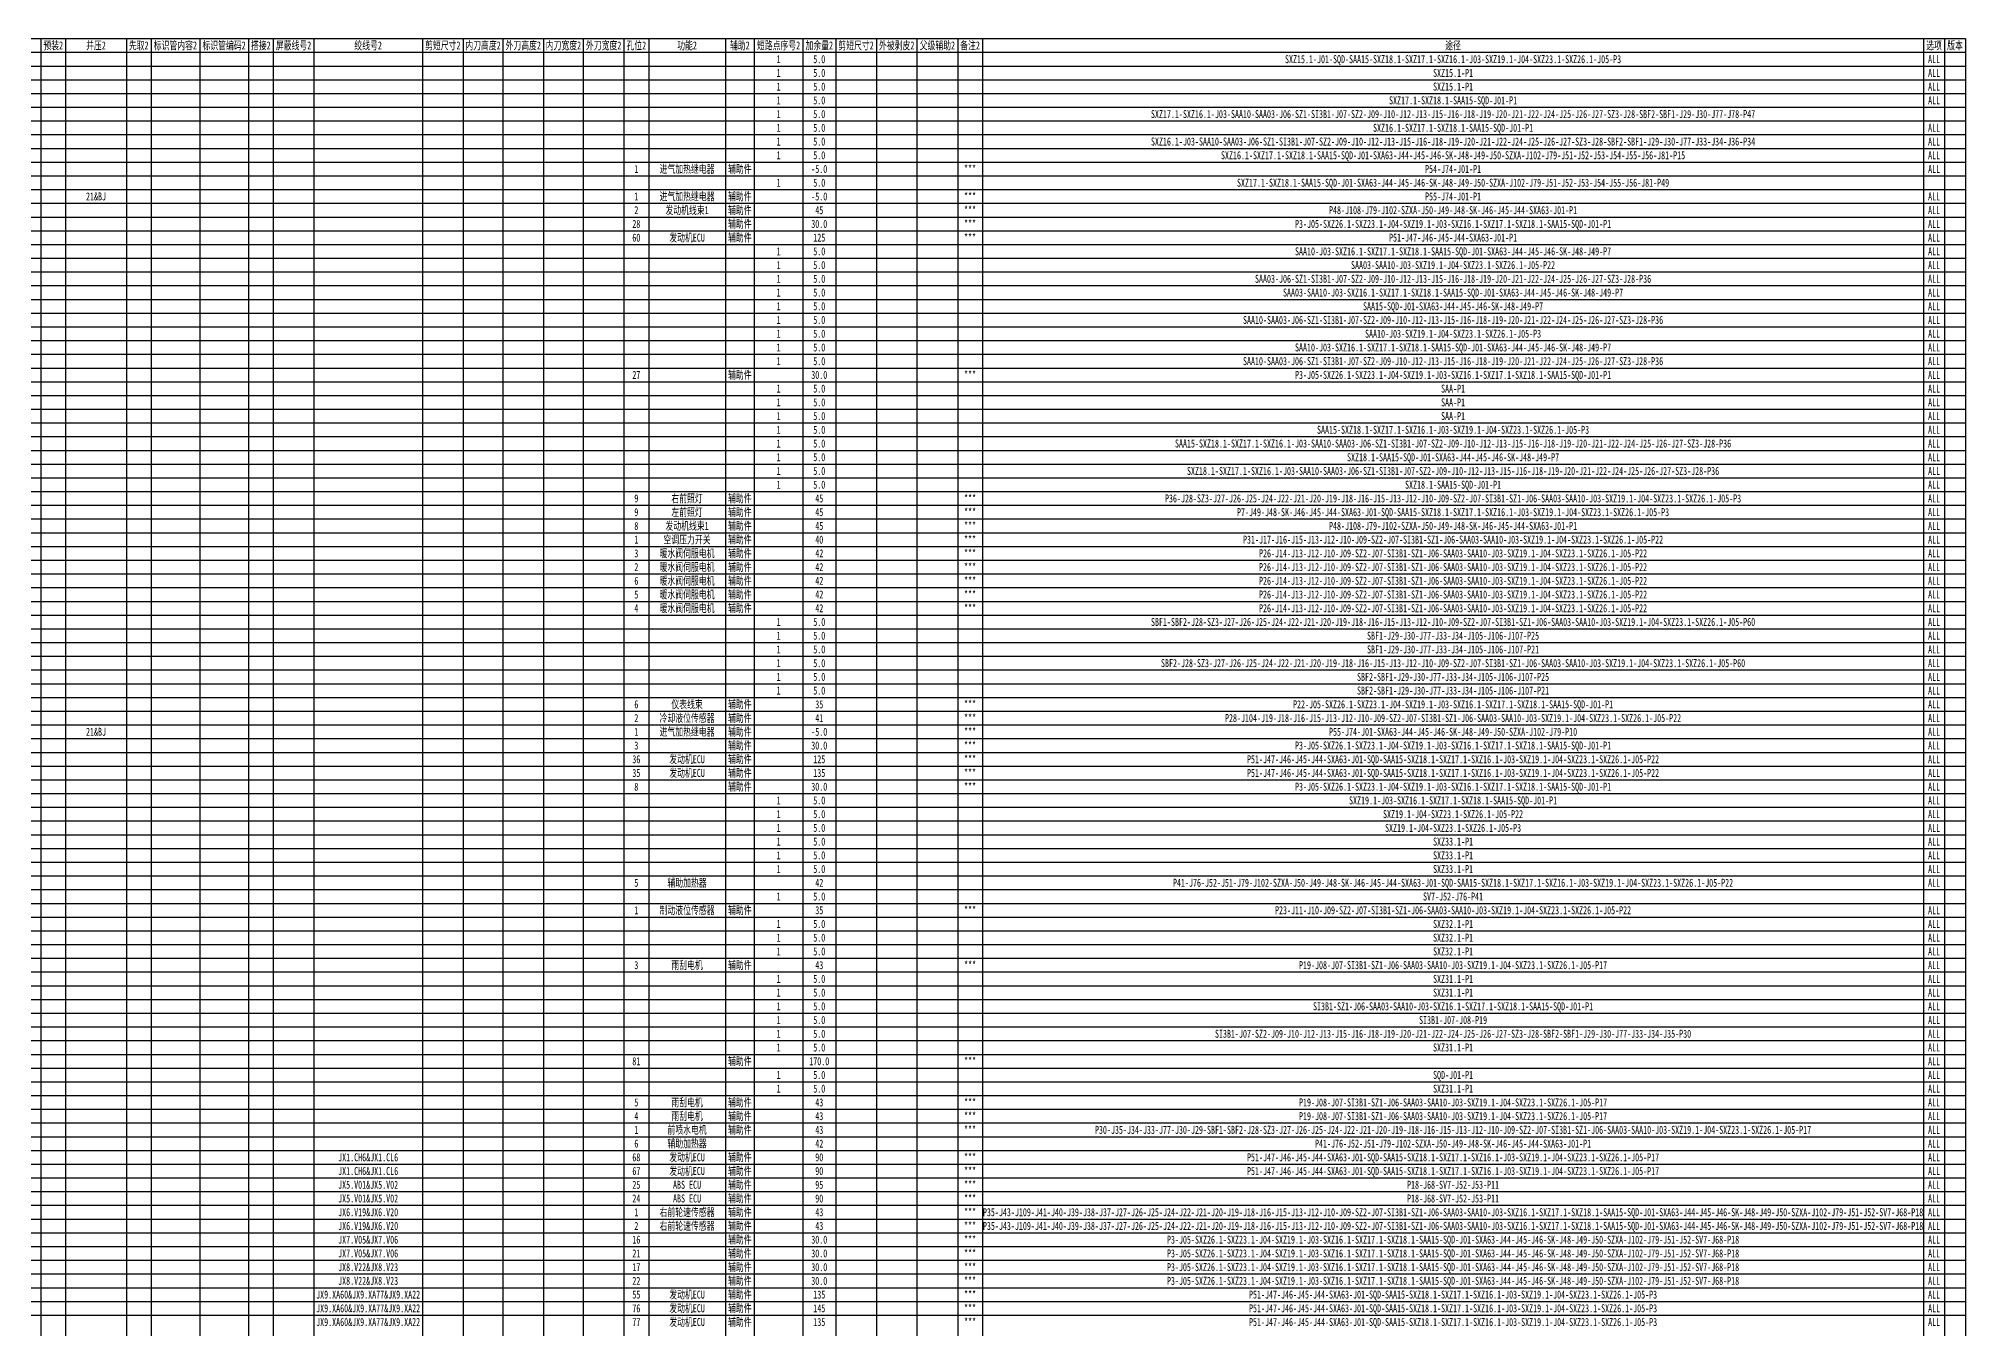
# Model space of a CAD drawing. Header units: millimetres. Extents: x -2653 to 6698, y -4403 to -42.
# Drawn here: x 5855 to 6698, y -1090 to -526 of the extents above; entities that cross this region are included whole.
import ezdxf
from ezdxf.enums import TextEntityAlignment as Align

# ---------------------------------------------------------------- set-up
doc = ezdxf.new("R2010")
doc.units = ezdxf.units.MM
doc.header["$MEASUREMENT"] = 0
doc.layers.add('文字', color=3, linetype='Continuous')
doc.layers.add('轮廓线', color=7, linetype='Continuous')
doc.styles.add('辽宁天海', font='', dxfattribs={"width": 0.7})
doc.styles.get('辽宁天海').set_extended_font_data('NSimSun')

msp = doc.modelspace()

# ---------------------------------------------------------------- linework, layer by layer
at = {"layer": '轮廓线', "color": 7, "lineweight": 25}
for p, q in [((4984.89, -526.47), (6697.73, -526.47)), ((5856.02, -526.47), (5856.02, -1654.47)), ((5866.85, -526.47), (5866.85, -1654.47)), ((5893.4, -526.47), (5893.4, -1654.47)), ((5904.19, -526.47), (5904.19, -1654.47)), ((5925.49, -526.47), (5925.49, -1654.47)), ((5946.78, -526.47), (5946.78, -1654.47)), ((5957.63, -526.47), (5957.63, -1654.47)), ((5975.43, -526.47), (5975.43, -1654.47)), ((6022.88, -526.47), (6022.88, -1654.47)), ((6040.7, -526.47), (6040.7, -1654.47)), ((6058.1, -526.47), (6058.1, -1654.47)), ((6075.86, -526.47), (6075.86, -1654.47)), ((6093.26, -526.47), (6093.26, -1654.47)), ((6111.02, -526.47), (6111.02, -1654.47)), ((6121.86, -526.47), (6121.86, -1654.47)), ((6155.37, -526.47), (6155.37, -1654.47)), ((6168.01, -526.47), (6168.01, -1654.47)), ((6189.28, -526.47), (6189.28, -1654.47)), ((6203.62, -526.47), (6203.62, -1654.47)), ((6221.43, -526.47), (6221.43, -1654.47)), ((6239.19, -526.47), (6239.19, -1654.47)), ((6256.99, -526.47), (6256.99, -1654.47)), ((6267.81, -526.47), (6267.81, -1654.47)), ((6679.44, -526.47), (6679.44, -1654.47)), ((6688.57, -526.47), (6688.57, -1654.47)), ((6697.73, -526.47), (6697.73, -1654.47)), ((4984.89, -532.47), (6697.73, -532.47)), ((4984.89, -538.47), (6697.73, -538.47)), ((4984.89, -544.47), (6697.73, -544.47)), ((4984.89, -550.47), (6697.73, -550.47)), ((4984.89, -556.47), (6697.73, -556.47)), ((4984.89, -562.47), (6697.73, -562.47)), ((4984.89, -568.47), (6697.73, -568.47)), ((4984.89, -574.47), (6697.73, -574.47)), ((4984.89, -580.47), (6697.73, -580.47)), ((4984.89, -586.47), (6697.73, -586.47)), ((4984.89, -592.47), (6697.73, -592.47)), ((4984.89, -598.47), (6697.73, -598.47)), ((4984.89, -604.47), (6697.73, -604.47)), ((4984.89, -610.47), (6697.73, -610.47)), ((4984.89, -616.47), (6697.73, -616.47)), ((4984.89, -622.47), (6697.73, -622.47)), ((4984.89, -628.47), (6697.73, -628.47)), ((4984.89, -634.47), (6697.73, -634.47)), ((4984.89, -640.47), (6697.73, -640.47)), ((4984.89, -646.47), (6697.73, -646.47)), ((4984.89, -652.47), (6697.73, -652.47)), ((4984.89, -658.47), (6697.73, -658.47)), ((4984.89, -664.47), (6697.73, -664.47)), ((4984.89, -670.47), (6697.73, -670.47)), ((4984.89, -676.47), (6697.73, -676.47)), ((4984.89, -682.47), (6697.73, -682.47)), ((4984.89, -688.47), (6697.73, -688.47)), ((4984.89, -694.47), (6697.73, -694.47)), ((4984.89, -700.47), (6697.73, -700.47)), ((4984.89, -706.47), (6697.73, -706.47)), ((4984.89, -712.47), (6697.73, -712.47)), ((4984.89, -718.47), (6697.73, -718.47)), ((4984.89, -724.47), (6697.73, -724.47)), ((4984.89, -730.47), (6697.73, -730.47)), ((4984.89, -736.47), (6697.73, -736.47)), ((4984.89, -742.47), (6697.73, -742.47)), ((4984.89, -748.47), (6697.73, -748.47)), ((4984.89, -754.47), (6697.73, -754.47)), ((4984.89, -760.47), (6697.73, -760.47)), ((4984.89, -766.47), (6697.73, -766.47)), ((4984.89, -772.47), (6697.73, -772.47)), ((4984.89, -778.47), (6697.73, -778.47)), ((4984.89, -784.47), (6697.73, -784.47)), ((4984.89, -790.47), (6697.73, -790.47)), ((4984.89, -796.47), (6697.73, -796.47)), ((4984.89, -802.47), (6697.73, -802.47)), ((4984.89, -808.47), (6697.73, -808.47)), ((4984.89, -814.47), (6697.73, -814.47)), ((4984.89, -820.47), (6697.73, -820.47)), ((4984.89, -826.47), (6697.73, -826.47)), ((4984.89, -832.47), (6697.73, -832.47)), ((4984.89, -838.47), (6697.73, -838.47)), ((4984.89, -844.47), (6697.73, -844.47)), ((4984.89, -850.47), (6697.73, -850.47)), ((4984.89, -856.47), (6697.73, -856.47)), ((4984.89, -862.47), (6697.73, -862.47)), ((4984.89, -868.47), (6697.73, -868.47)), ((4984.89, -874.47), (6697.73, -874.47)), ((4984.89, -880.47), (6697.73, -880.47)), ((4984.89, -886.47), (6697.73, -886.47)), ((4984.89, -892.47), (6697.73, -892.47)), ((4984.89, -898.47), (6697.73, -898.47)), ((4984.89, -904.47), (6697.73, -904.47)), ((4984.89, -910.47), (6697.73, -910.47)), ((4984.89, -916.47), (6697.73, -916.47)), ((4984.89, -922.47), (6697.73, -922.47)), ((4984.89, -928.47), (6697.73, -928.47)), ((4984.89, -934.47), (6697.73, -934.47)), ((4984.89, -940.47), (6697.73, -940.47)), ((4984.89, -946.47), (6697.73, -946.47)), ((4984.89, -952.47), (6697.73, -952.47)), ((4984.89, -958.47), (6697.73, -958.47)), ((4984.89, -964.47), (6697.73, -964.47)), ((4984.89, -970.47), (6697.73, -970.47)), ((4984.89, -976.47), (6697.73, -976.47)), ((4984.89, -982.47), (6697.73, -982.47)), ((4984.89, -988.47), (6697.73, -988.47)), ((4984.89, -994.47), (6697.73, -994.47)), ((4984.89, -1000.47), (6697.73, -1000.47)), ((4984.89, -1006.47), (6697.73, -1006.47)), ((4984.89, -1012.47), (6697.73, -1012.47)), ((4984.89, -1018.47), (6697.73, -1018.47)), ((4984.89, -1024.47), (6697.73, -1024.47)), ((4984.89, -1030.47), (6697.73, -1030.47)), ((4984.89, -1036.47), (6697.73, -1036.47)), ((4984.89, -1042.47), (6697.73, -1042.47)), ((4984.89, -1048.47), (6697.73, -1048.47)), ((4984.89, -1054.47), (6697.73, -1054.47)), ((4984.89, -1060.47), (6697.73, -1060.47)), ((4984.89, -1066.47), (6697.73, -1066.47)), ((4984.89, -1072.47), (6697.73, -1072.47)), ((4984.89, -1078.47), (6697.73, -1078.47)), ((4984.89, -1084.47), (6697.73, -1084.47))]:
    msp.add_line(p, q, dxfattribs=at)

# ---------------------------------------------------------------- texts
at = {"layer": '文字', "color": 7, "lineweight": 25, "style": '辽宁天海', "width": 0.7}
for s, p in [('预装2', (5861.43, -529.47)), ('并压2', (5880.13, -529.47)), ('先取2', (5898.8, -529.47)), ('标识管内容2', (5914.84, -529.47)), ('标识管编码2', (5936.14, -529.47)), ('搭接2', (5952.21, -529.47)), ('屏蔽线号2', (5966.53, -529.47)), ('绞线号2', (5999.15, -529.47)), ('剪短尺寸2', (6031.79, -529.47)), ('内刀高度2', (6049.4, -529.47)), ('外刀高度2', (6066.98, -529.47)), ('内刀宽度2', (6084.56, -529.47)), ('外刀宽度2', (6102.14, -529.47)), ('孔位2', (6116.44, -529.47)), ('功能2', (6138.62, -529.47)), ('辅助2', (6161.69, -529.47)), ('短路点序号2', (6178.65, -529.47)), ('加余量2', (6196.45, -529.47)), ('剪短尺寸2', (6212.53, -529.47)), ('外被剥皮2', (6230.31, -529.47)), ('父级辅助2', (6248.09, -529.47)), ('备注2', (6262.4, -529.47)), ('途径', (6473.63, -529.47)), ('选项', (6684.01, -529.47)), ('版本', (6693.15, -529.47))]:
    msp.add_text(s, height=3.5, dxfattribs=at).set_placement(p, align=Align.MIDDLE_CENTER)
at = {"layer": '文字', "lineweight": 25, "style": '辽宁天海', "width": 0.7}
for s, p in [('1', (6178.65, -535.47)), ('5.0', (6196.45, -535.47)), ('SXZ15.1-J01-SQD-SAA15-SXZ18.1-SXZ17.1-SXZ16.1-J03-SXZ19.1-J04-SXZ23.1-SXZ26.1-J05-P3', (6473.63, -535.47)), ('ALL', (6684.01, -535.47)), ('1', (6178.65, -541.47)), ('1', (6178.65, -547.47)), ('5.0', (6196.45, -541.47)), ('5.0', (6196.45, -547.47)), ('SXZ15.1-P1', (6473.63, -541.47)), ('SXZ15.1-P1', (6473.63, -547.47)), ('ALL', (6684.01, -541.47)), ('ALL', (6684.01, -547.47)), ('1', (6178.65, -553.47)), ('5.0', (6196.45, -553.47)), ('SXZ17.1-SXZ18.1-SAA15-SQD-J01-P1', (6473.63, -553.47)), ('ALL', (6684.01, -553.47)), ('1', (6178.65, -559.47)), ('1', (6178.65, -565.47)), ('5.0', (6196.45, -559.47)), ('5.0', (6196.45, -565.47)), ('SXZ17.1-SXZ16.1-J03-SAA10-SAA03-J06-SZ1-SI3B1-J07-SZ2-J09-J10-J12-J13-J15-J16-J18-J19-J20-J21-J22-J24-J25-J26-J27-SZ3-J28-SBF2-SBF1-J29-J30-J77-J78-P47', (6473.63, -559.47)), ('SXZ16.1-SXZ17.1-SXZ18.1-SAA15-SQD-J01-P1', (6473.63, -565.47)), ('ALL', (6684.01, -565.47)), ('1', (6178.65, -571.47)), ('5.0', (6196.45, -571.47)), ('SXZ16.1-J03-SAA10-SAA03-J06-SZ1-SI3B1-J07-SZ2-J09-J10-J12-J13-J15-J16-J18-J19-J20-J21-J22-J24-J25-J26-J27-SZ3-J28-SBF2-SBF1-J29-J30-J77-J33-J34-J36-P34', (6473.63, -571.47)), ('ALL', (6684.01, -571.47)), ('进气加热继电器', (6138.62, -583.47)), ('辅助件', (6161.69, -583.47)), ('1', (6178.65, -577.47)), ('5.0', (6196.45, -577.47)), ('***', (6262.4, -583.47)), ('SXZ16.1-SXZ17.1-SXZ18.1-SAA15-SQD-J01-SXA63-J44-J45-J46-SK-J48-J49-J50-SZXA-J102-J79-J51-J52-J53-J54-J55-J56-J81-P15', (6473.63, -577.47)), ('ALL', (6684.01, -577.47)), ('1', (6116.44, -583.47)), ('1', (6178.65, -589.47)), ('-5.0', (6196.45, -583.47)), ('5.0', (6196.45, -589.47)), ('SXZ17.1-SXZ18.1-SAA15-SQD-J01-SXA63-J44-J45-J46-SK-J48-J49-J50-SZXA-J102-J79-J51-J52-J53-J54-J55-J56-J81-P49', (6473.63, -589.47)), ('P54-J74-J01-P1', (6473.63, -583.47)), ('ALL', (6684.01, -583.47)), ('21&BJ', (5880.13, -595.47)), ('1', (6116.44, -595.47)), ('进气加热继电器', (6138.62, -595.47)), ('辅助件', (6161.69, -595.47)), ('-5.0', (6196.45, -595.47)), ('***', (6262.4, -595.47)), ('P55-J74-J01-P1', (6473.63, -595.47)), ('ALL', (6684.01, -595.47)), ('28', (6116.44, -607.47)), ('2', (6116.44, -601.47)), ('发动机线束1', (6138.62, -601.47)), ('辅助件', (6161.69, -601.47)), ('辅助件', (6161.69, -607.47)), ('30.0', (6196.45, -607.47)), ('45', (6196.45, -601.47)), ('***', (6262.4, -601.47)), ('***', (6262.4, -607.47)), ('P3-J05-SXZ26.1-SXZ23.1-J04-SXZ19.1-J03-SXZ16.1-SXZ17.1-SXZ18.1-SAA15-SQD-J01-P1', (6473.63, -607.47)), ('P48-J108-J79-J102-SZXA-J50-J49-J48-SK-J46-J45-J44-SXA63-J01-P1', (6473.63, -601.47)), ('ALL', (6684.01, -601.47)), ('ALL', (6684.01, -607.47)), ('60', (6116.44, -613.47)), ('发动机ECU', (6138.62, -613.47)), ('辅助件', (6161.69, -613.47)), ('125', (6196.45, -613.47)), ('***', (6262.4, -613.47)), ('P51-J47-J46-J45-J44-SXA63-J01-P1', (6473.63, -613.47)), ('ALL', (6684.01, -613.47)), ('1', (6178.65, -619.47)), ('5.0', (6196.45, -619.47)), ('SAA10-J03-SXZ16.1-SXZ17.1-SXZ18.1-SAA15-SQD-J01-SXA63-J44-J45-J46-SK-J48-J49-P7', (6473.63, -619.47)), ('ALL', (6684.01, -619.47)), ('1', (6178.65, -625.47)), ('1', (6178.65, -631.47)), ('5.0', (6196.45, -625.47)), ('5.0', (6196.45, -631.47)), ('SAA03-J06-SZ1-SI3B1-J07-SZ2-J09-J10-J12-J13-J15-J16-J18-J19-J20-J21-J22-J24-J25-J26-J27-SZ3-J28-P36', (6473.63, -631.47)), ('SAA03-SAA10-J03-SXZ19.1-J04-SXZ23.1-SXZ26.1-J05-P22', (6473.63, -625.47)), ('ALL', (6684.01, -625.47)), ('ALL', (6684.01, -631.47)), ('1', (6178.65, -637.47)), ('5.0', (6196.45, -637.47)), ('SAA03-SAA10-J03-SXZ16.1-SXZ17.1-SXZ18.1-SAA15-SQD-J01-SXA63-J44-J45-J46-SK-J48-J49-P7', (6473.63, -637.47)), ('ALL', (6684.01, -637.47)), ('1', (6178.65, -643.47)), ('1', (6178.65, -649.47)), ('5.0', (6196.45, -643.47)), ('5.0', (6196.45, -649.47)), ('SAA10-SAA03-J06-SZ1-SI3B1-J07-SZ2-J09-J10-J12-J13-J15-J16-J18-J19-J20-J21-J22-J24-J25-J26-J27-SZ3-J28-P36', (6473.63, -649.47)), ('SAA15-SQD-J01-SXA63-J44-J45-J46-SK-J48-J49-P7', (6473.63, -643.47)), ('ALL', (6684.01, -643.47)), ('ALL', (6684.01, -649.47)), ('1', (6178.65, -655.47)), ('5.0', (6196.45, -655.47)), ('SAA10-J03-SXZ19.1-J04-SXZ23.1-SXZ26.1-J05-P3', (6473.63, -655.47)), ('ALL', (6684.01, -655.47)), ('1', (6178.65, -661.47)), ('5.0', (6196.45, -661.47)), ('SAA10-SAA03-J06-SZ1-SI3B1-J07-SZ2-J09-J10-J12-J13-J15-J16-J18-J19-J20-J21-J22-J24-J25-J26-J27-SZ3-J28-P36', (6473.63, -667.47)), ('SAA10-J03-SXZ16.1-SXZ17.1-SXZ18.1-SAA15-SQD-J01-SXA63-J44-J45-J46-SK-J48-J49-P7', (6473.63, -661.47)), ('ALL', (6684.01, -661.47)), ('ALL', (6684.01, -667.47)), ('27', (6116.44, -673.47)), ('辅助件', (6161.69, -673.47)), ('1', (6178.65, -667.47)), ('30.0', (6196.45, -673.47)), ('5.0', (6196.45, -667.47)), ('***', (6262.4, -673.47)), ('P3-J05-SXZ26.1-SXZ23.1-J04-SXZ19.1-J03-SXZ16.1-SXZ17.1-SXZ18.1-SAA15-SQD-J01-P1', (6473.63, -673.47)), ('ALL', (6684.01, -673.47)), ('1', (6178.65, -679.47)), ('5.0', (6196.45, -679.47)), ('SAA-P1', (6473.63, -679.47)), ('ALL', (6684.01, -679.47)), ('1', (6178.65, -685.47)), ('1', (6178.65, -691.47)), ('5.0', (6196.45, -685.47)), ('5.0', (6196.45, -691.47)), ('SAA-P1', (6473.63, -685.47)), ('SAA-P1', (6473.63, -691.47)), ('ALL', (6684.01, -685.47)), ('ALL', (6684.01, -691.47)), ('1', (6178.65, -697.47)), ('5.0', (6196.45, -697.47)), ('SAA15-SXZ18.1-SXZ17.1-SXZ16.1-J03-SXZ19.1-J04-SXZ23.1-SXZ26.1-J05-P3', (6473.63, -697.47)), ('ALL', (6684.01, -697.47)), ('1', (6178.65, -703.47)), ('1', (6178.65, -709.47)), ('5.0', (6196.45, -703.47)), ('5.0', (6196.45, -709.47)), ('SAA15-SXZ18.1-SXZ17.1-SXZ16.1-J03-SAA10-SAA03-J06-SZ1-SI3B1-J07-SZ2-J09-J10-J12-J13-J15-J16-J18-J19-J20-J21-J22-J24-J25-J26-J27-SZ3-J28-P36', (6473.63, -703.47)), ('SXZ18.1-SAA15-SQD-J01-SXA63-J44-J45-J46-SK-J48-J49-P7', (6473.63, -709.47)), ('ALL', (6684.01, -703.47)), ('ALL', (6684.01, -709.47)), ('1', (6178.65, -715.47)), ('5.0', (6196.45, -715.47)), ('SXZ18.1-SXZ17.1-SXZ16.1-J03-SAA10-SAA03-J06-SZ1-SI3B1-J07-SZ2-J09-J10-J12-J13-J15-J16-J18-J19-J20-J21-J22-J24-J25-J26-J27-SZ3-J28-P36', (6473.63, -715.47)), ('ALL', (6684.01, -715.47)), ('1', (6178.65, -721.47)), ('5.0', (6196.45, -721.47)), ('SXZ18.1-SAA15-SQD-J01-P1', (6473.63, -721.47)), ('ALL', (6684.01, -721.47)), ('9', (6116.44, -727.47)), ('9', (6116.44, -733.47)), ('左前照灯', (6138.62, -733.47)), ('右前照灯', (6138.62, -727.47)), ('辅助件', (6161.69, -727.47)), ('辅助件', (6161.69, -733.47)), ('45', (6196.45, -727.47)), ('45', (6196.45, -733.47)), ('***', (6262.4, -727.47)), ('***', (6262.4, -733.47)), ('P36-J28-SZ3-J27-J26-J25-J24-J22-J21-J20-J19-J18-J16-J15-J13-J12-J10-J09-SZ2-J07-SI3B1-SZ1-J06-SAA03-SAA10-J03-SXZ19.1-J04-SXZ23.1-SXZ26.1-J05-P3', (6473.63, -727.47)), ('P7-J49-J48-SK-J46-J45-J44-SXA63-J01-SQD-SAA15-SXZ18.1-SXZ17.1-SXZ16.1-J03-SXZ19.1-J04-SXZ23.1-SXZ26.1-J05-P3', (6473.63, -733.47)), ('ALL', (6684.01, -727.47)), ('ALL', (6684.01, -733.47)), ('8', (6116.44, -739.47)), ('发动机线束1', (6138.62, -739.47)), ('辅助件', (6161.69, -739.47)), ('45', (6196.45, -739.47)), ('***', (6262.4, -739.47)), ('P48-J108-J79-J102-SZXA-J50-J49-J48-SK-J46-J45-J44-SXA63-J01-P1', (6473.63, -739.47)), ('ALL', (6684.01, -739.47)), ('3', (6116.44, -751.47)), ('1', (6116.44, -745.47)), ('暖水阀伺服电机', (6138.62, -751.47)), ('空调压力开关', (6138.62, -745.47)), ('辅助件', (6161.69, -745.47)), ('辅助件', (6161.69, -751.47)), ('40', (6196.45, -745.47)), ('42', (6196.45, -751.47)), ('***', (6262.4, -745.47)), ('***', (6262.4, -751.47)), ('P31-J17-J16-J15-J13-J12-J10-J09-SZ2-J07-SI3B1-SZ1-J06-SAA03-SAA10-J03-SXZ19.1-J04-SXZ23.1-SXZ26.1-J05-P22', (6473.63, -745.47)), ('P26-J14-J13-J12-J10-J09-SZ2-J07-SI3B1-SZ1-J06-SAA03-SAA10-J03-SXZ19.1-J04-SXZ23.1-SXZ26.1-J05-P22', (6473.63, -751.47)), ('ALL', (6684.01, -745.47)), ('ALL', (6684.01, -751.47)), ('2', (6116.44, -757.47)), ('暖水阀伺服电机', (6138.62, -757.47)), ('辅助件', (6161.69, -757.47)), ('42', (6196.45, -757.47)), ('***', (6262.4, -757.47)), ('P26-J14-J13-J12-J10-J09-SZ2-J07-SI3B1-SZ1-J06-SAA03-SAA10-J03-SXZ19.1-J04-SXZ23.1-SXZ26.1-J05-P22', (6473.63, -757.47)), ('ALL', (6684.01, -757.47)), ('6', (6116.44, -763.47)), ('暖水阀伺服电机', (6138.62, -763.47)), ('辅助件', (6161.69, -763.47)), ('42', (6196.45, -763.47)), ('***', (6262.4, -763.47)), ('P26-J14-J13-J12-J10-J09-SZ2-J07-SI3B1-SZ1-J06-SAA03-SAA10-J03-SXZ19.1-J04-SXZ23.1-SXZ26.1-J05-P22', (6473.63, -763.47)), ('ALL', (6684.01, -763.47)), ('4', (6116.44, -775.47)), ('5', (6116.44, -769.47)), ('暖水阀伺服电机', (6138.62, -769.47)), ('暖水阀伺服电机', (6138.62, -775.47)), ('辅助件', (6161.69, -769.47)), ('辅助件', (6161.69, -775.47)), ('42', (6196.45, -769.47)), ('42', (6196.45, -775.47)), ('***', (6262.4, -769.47)), ('***', (6262.4, -775.47)), ('P26-J14-J13-J12-J10-J09-SZ2-J07-SI3B1-SZ1-J06-SAA03-SAA10-J03-SXZ19.1-J04-SXZ23.1-SXZ26.1-J05-P22', (6473.63, -769.47)), ('P26-J14-J13-J12-J10-J09-SZ2-J07-SI3B1-SZ1-J06-SAA03-SAA10-J03-SXZ19.1-J04-SXZ23.1-SXZ26.1-J05-P22', (6473.63, -775.47)), ('ALL', (6684.01, -769.47)), ('ALL', (6684.01, -775.47)), ('1', (6178.65, -781.47)), ('5.0', (6196.45, -781.47)), ('SBF1-SBF2-J28-SZ3-J27-J26-J25-J24-J22-J21-J20-J19-J18-J16-J15-J13-J12-J10-J09-SZ2-J07-SI3B1-SZ1-J06-SAA03-SAA10-J03-SXZ19.1-J04-SXZ23.1-SXZ26.1-J05-P60', (6473.63, -781.47)), ('ALL', (6684.01, -781.47)), ('1', (6178.65, -787.47)), ('1', (6178.65, -793.47)), ('5.0', (6196.45, -787.47)), ('5.0', (6196.45, -793.47)), ('SBF1-J29-J30-J77-J33-J34-J105-J106-J107-P25', (6473.63, -787.47)), ('SBF1-J29-J30-J77-J33-J34-J105-J106-J107-P21', (6473.63, -793.47)), ('ALL', (6684.01, -787.47)), ('ALL', (6684.01, -793.47)), ('1', (6178.65, -799.47)), ('5.0', (6196.45, -799.47)), ('SBF2-J28-SZ3-J27-J26-J25-J24-J22-J21-J20-J19-J18-J16-J15-J13-J12-J10-J09-SZ2-J07-SI3B1-SZ1-J06-SAA03-SAA10-J03-SXZ19.1-J04-SXZ23.1-SXZ26.1-J05-P60', (6473.63, -799.47)), ('ALL', (6684.01, -799.47)), ('1', (6178.65, -805.47)), ('5.0', (6196.45, -805.47)), ('SBF2-SBF1-J29-J30-J77-J33-J34-J105-J106-J107-P25', (6473.63, -805.47)), ('ALL', (6684.01, -805.47)), ('6', (6116.44, -817.47)), ('仪表线束', (6138.62, -817.47)), ('辅助件', (6161.69, -817.47)), ('1', (6178.65, -811.47)), ('5.0', (6196.45, -811.47)), ('35', (6196.45, -817.47)), ('***', (6262.4, -817.47)), ('P22-J05-SXZ26.1-SXZ23.1-J04-SXZ19.1-J03-SXZ16.1-SXZ17.1-SXZ18.1-SAA15-SQD-J01-P1', (6473.63, -817.47)), ('SBF2-SBF1-J29-J30-J77-J33-J34-J105-J106-J107-P21', (6473.63, -811.47)), ('ALL', (6684.01, -811.47)), ('ALL', (6684.01, -817.47)), ('2', (6116.44, -823.47)), ('冷却液位传感器', (6138.62, -823.47)), ('辅助件', (6161.69, -823.47)), ('41', (6196.45, -823.47)), ('***', (6262.4, -823.47)), ('P28-J104-J19-J18-J16-J15-J13-J12-J10-J09-SZ2-J07-SI3B1-SZ1-J06-SAA03-SAA10-J03-SXZ19.1-J04-SXZ23.1-SXZ26.1-J05-P22', (6473.63, -823.47)), ('ALL', (6684.01, -823.47)), ('21&BJ', (5880.13, -829.47)), ('3', (6116.44, -835.47)), ('1', (6116.44, -829.47)), ('进气加热继电器', (6138.62, -829.47)), ('辅助件', (6161.69, -829.47)), ('辅助件', (6161.69, -835.47)), ('30.0', (6196.45, -835.47)), ('-5.0', (6196.45, -829.47)), ('***', (6262.4, -829.47)), ('***', (6262.4, -835.47)), ('P3-J05-SXZ26.1-SXZ23.1-J04-SXZ19.1-J03-SXZ16.1-SXZ17.1-SXZ18.1-SAA15-SQD-J01-P1', (6473.63, -835.47)), ('P55-J74-J01-SXA63-J44-J45-J46-SK-J48-J49-J50-SZXA-J102-J79-P10', (6473.63, -829.47)), ('ALL', (6684.01, -829.47)), ('ALL', (6684.01, -835.47)), ('36', (6116.44, -841.47)), ('发动机ECU', (6138.62, -841.47)), ('辅助件', (6161.69, -841.47)), ('125', (6196.45, -841.47)), ('***', (6262.4, -841.47)), ('P51-J47-J46-J45-J44-SXA63-J01-SQD-SAA15-SXZ18.1-SXZ17.1-SXZ16.1-J03-SXZ19.1-J04-SXZ23.1-SXZ26.1-J05-P22', (6473.63, -841.47)), ('ALL', (6684.01, -841.47)), ('35', (6116.44, -847.47)), ('发动机ECU', (6138.62, -847.47)), ('辅助件', (6161.69, -847.47)), ('135', (6196.45, -847.47)), ('***', (6262.4, -847.47)), ('P51-J47-J46-J45-J44-SXA63-J01-SQD-SAA15-SXZ18.1-SXZ17.1-SXZ16.1-J03-SXZ19.1-J04-SXZ23.1-SXZ26.1-J05-P22', (6473.63, -847.47)), ('ALL', (6684.01, -847.47)), ('8', (6116.44, -853.47)), ('辅助件', (6161.69, -853.47)), ('1', (6178.65, -859.47)), ('30.0', (6196.45, -853.47)), ('5.0', (6196.45, -859.47)), ('***', (6262.4, -853.47)), ('P3-J05-SXZ26.1-SXZ23.1-J04-SXZ19.1-J03-SXZ16.1-SXZ17.1-SXZ18.1-SAA15-SQD-J01-P1', (6473.63, -853.47)), ('SXZ19.1-J03-SXZ16.1-SXZ17.1-SXZ18.1-SAA15-SQD-J01-P1', (6473.63, -859.47)), ('ALL', (6684.01, -853.47)), ('ALL', (6684.01, -859.47)), ('1', (6178.65, -865.47)), ('5.0', (6196.45, -865.47)), ('SXZ19.1-J04-SXZ23.1-SXZ26.1-J05-P22', (6473.63, -865.47)), ('ALL', (6684.01, -865.47)), ('1', (6178.65, -871.47)), ('1', (6178.65, -877.47)), ('5.0', (6196.45, -871.47)), ('5.0', (6196.45, -877.47)), ('SXZ19.1-J04-SXZ23.1-SXZ26.1-J05-P3', (6473.63, -871.47)), ('SXZ33.1-P1', (6473.63, -877.47)), ('ALL', (6684.01, -871.47)), ('ALL', (6684.01, -877.47)), ('1', (6178.65, -883.47)), ('5.0', (6196.45, -883.47)), ('SXZ33.1-P1', (6473.63, -883.47)), ('ALL', (6684.01, -883.47)), ('辅助加热器', (6138.62, -895.47)), ('1', (6178.65, -889.47)), ('5.0', (6196.45, -889.47)), ('SXZ33.1-P1', (6473.63, -889.47)), ('ALL', (6684.01, -889.47)), ('5', (6116.44, -895.47)), ('1', (6178.65, -901.47)), ('5.0', (6196.45, -901.47)), ('42', (6196.45, -895.47)), ('P41-J76-J52-J51-J79-J102-SZXA-J50-J49-J48-SK-J46-J45-J44-SXA63-J01-SQD-SAA15-SXZ18.1-SXZ17.1-SXZ16.1-J03-SXZ19.1-J04-SXZ23.1-SXZ26.1-J05-P22', (6473.63, -895.47)), ('SV7-J52-J76-P41', (6473.63, -901.47)), ('ALL', (6684.01, -895.47)), ('1', (6116.44, -907.47)), ('制动液位传感器', (6138.62, -907.47)), ('辅助件', (6161.69, -907.47)), ('35', (6196.45, -907.47)), ('***', (6262.4, -907.47)), ('P23-J11-J10-J09-SZ2-J07-SI3B1-SZ1-J06-SAA03-SAA10-J03-SXZ19.1-J04-SXZ23.1-SXZ26.1-J05-P22', (6473.63, -907.47)), ('ALL', (6684.01, -907.47)), ('1', (6178.65, -913.47)), ('1', (6178.65, -919.47)), ('5.0', (6196.45, -913.47)), ('5.0', (6196.45, -919.47)), ('SXZ32.1-P1', (6473.63, -913.47)), ('SXZ32.1-P1', (6473.63, -919.47)), ('ALL', (6684.01, -913.47)), ('ALL', (6684.01, -919.47)), ('1', (6178.65, -925.47)), ('5.0', (6196.45, -925.47)), ('SXZ32.1-P1', (6473.63, -925.47)), ('ALL', (6684.01, -925.47)), ('3', (6116.44, -931.47)), ('雨刮电机', (6138.62, -931.47)), ('辅助件', (6161.69, -931.47)), ('43', (6196.45, -931.47)), ('***', (6262.4, -931.47)), ('P19-J08-J07-SI3B1-SZ1-J06-SAA03-SAA10-J03-SXZ19.1-J04-SXZ23.1-SXZ26.1-J05-P17', (6473.63, -931.47)), ('ALL', (6684.01, -931.47)), ('1', (6178.65, -937.47)), ('1', (6178.65, -943.47)), ('5.0', (6196.45, -937.47)), ('5.0', (6196.45, -943.47)), ('SXZ31.1-P1', (6473.63, -937.47)), ('SXZ31.1-P1', (6473.63, -943.47)), ('ALL', (6684.01, -937.47)), ('ALL', (6684.01, -943.47)), ('1', (6178.65, -949.47)), ('5.0', (6196.45, -949.47)), ('SI3B1-SZ1-J06-SAA03-SAA10-J03-SXZ16.1-SXZ17.1-SXZ18.1-SAA15-SQD-J01-P1', (6473.63, -949.47)), ('ALL', (6684.01, -949.47)), ('1', (6178.65, -955.47)), ('1', (6178.65, -961.47)), ('5.0', (6196.45, -955.47)), ('5.0', (6196.45, -961.47)), ('SI3B1-J07-SZ2-J09-J10-J12-J13-J15-J16-J18-J19-J20-J21-J22-J24-J25-J26-J27-SZ3-J28-SBF2-SBF1-J29-J30-J77-J33-J34-J35-P30', (6473.63, -961.47)), ('SI3B1-J07-J08-P19', (6473.63, -955.47)), ('ALL', (6684.01, -955.47)), ('ALL', (6684.01, -961.47)), ('1', (6178.65, -967.47)), ('5.0', (6196.45, -967.47)), ('SXZ31.1-P1', (6473.63, -967.47)), ('ALL', (6684.01, -967.47)), ('81', (6116.44, -973.47)), ('辅助件', (6161.69, -973.47)), ('170.0', (6196.45, -973.47)), ('***', (6262.4, -973.47)), ('ALL', (6684.01, -973.47)), ('1', (6178.65, -979.47)), ('1', (6178.65, -985.47)), ('5.0', (6196.45, -979.47)), ('5.0', (6196.45, -985.47)), ('SQD-J01-P1', (6473.63, -979.47)), ('SXZ31.1-P1', (6473.63, -985.47)), ('ALL', (6684.01, -979.47)), ('ALL', (6684.01, -985.47)), ('5', (6116.44, -991.47)), ('雨刮电机', (6138.62, -991.47)), ('辅助件', (6161.69, -991.47)), ('43', (6196.45, -991.47)), ('***', (6262.4, -991.47)), ('P19-J08-J07-SI3B1-SZ1-J06-SAA03-SAA10-J03-SXZ19.1-J04-SXZ23.1-SXZ26.1-J05-P17', (6473.63, -991.47)), ('ALL', (6684.01, -991.47)), ('4', (6116.44, -997.47)), ('1', (6116.44, -1003.47)), ('前喷水电机', (6138.62, -1003.47)), ('雨刮电机', (6138.62, -997.47)), ('辅助件', (6161.69, -997.47)), ('辅助件', (6161.69, -1003.47)), ('43', (6196.45, -997.47)), ('43', (6196.45, -1003.47)), ('***', (6262.4, -997.47)), ('***', (6262.4, -1003.47)), ('P30-J35-J34-J33-J77-J30-J29-SBF1-SBF2-J28-SZ3-J27-J26-J25-J24-J22-J21-J20-J19-J18-J16-J15-J13-J12-J10-J09-SZ2-J07-SI3B1-SZ1-J06-SAA03-SAA10-J03-SXZ19.1-J04-SXZ23.1-SXZ26.1-J05-P17', (6473.63, -1003.47)), ('P19-J08-J07-SI3B1-SZ1-J06-SAA03-SAA10-J03-SXZ19.1-J04-SXZ23.1-SXZ26.1-J05-P17', (6473.63, -997.47)), ('ALL', (6684.01, -997.47)), ('ALL', (6684.01, -1003.47)), ('6', (6116.44, -1009.47)), ('辅助加热器', (6138.62, -1009.47)), ('42', (6196.45, -1009.47)), ('P41-J76-J52-J51-J79-J102-SZXA-J50-J49-J48-SK-J46-J45-J44-SXA63-J01-P1', (6473.63, -1009.47)), ('ALL', (6684.01, -1009.47)), ('JX1.CH6&JX1.CL6', (5999.15, -1015.47)), ('JX1.CH6&JX1.CL6', (5999.15, -1021.47)), ('68', (6116.44, -1015.47)), ('发动机ECU', (6138.62, -1015.47)), ('发动机ECU', (6138.62, -1021.47)), ('辅助件', (6161.69, -1015.47)), ('辅助件', (6161.69, -1021.47)), ('90', (6196.45, -1015.47)), ('***', (6262.4, -1015.47)), ('***', (6262.4, -1021.47)), ('P51-J47-J46-J45-J44-SXA63-J01-SQD-SAA15-SXZ18.1-SXZ17.1-SXZ16.1-J03-SXZ19.1-J04-SXZ23.1-SXZ26.1-J05-P17', (6473.63, -1015.47)), ('P51-J47-J46-J45-J44-SXA63-J01-SQD-SAA15-SXZ18.1-SXZ17.1-SXZ16.1-J03-SXZ19.1-J04-SXZ23.1-SXZ26.1-J05-P17', (6473.63, -1021.47)), ('ALL', (6684.01, -1015.47)), ('JX5.V01&JX5.V02', (5999.15, -1027.47)), ('25', (6116.44, -1027.47)), ('67', (6116.44, -1021.47)), ('ABS ECU', (6138.62, -1027.47)), ('辅助件', (6161.69, -1027.47)), ('90', (6196.45, -1021.47)), ('95', (6196.45, -1027.47)), ('***', (6262.4, -1027.47)), ('P18-J68-SV7-J52-J53-P11', (6473.63, -1027.47)), ('ALL', (6684.01, -1021.47)), ('ALL', (6684.01, -1027.47)), ('JX5.V01&JX5.V02', (5999.15, -1033.47)), ('24', (6116.44, -1033.47)), ('ABS ECU', (6138.62, -1033.47)), ('辅助件', (6161.69, -1033.47)), ('90', (6196.45, -1033.47)), ('***', (6262.4, -1033.47)), ('P18-J68-SV7-J52-J53-P11', (6473.63, -1033.47)), ('ALL', (6684.01, -1033.47)), ('JX6.V19&JX6.V20', (5999.15, -1039.47)), ('JX6.V19&JX6.V20', (5999.15, -1045.47)), ('2', (6116.44, -1045.47)), ('1', (6116.44, -1039.47)), ('右前轮速传感器', (6138.62, -1039.47)), ('右前轮速传感器', (6138.62, -1045.47)), ('辅助件', (6161.69, -1039.47)), ('辅助件', (6161.69, -1045.47)), ('43', (6196.45, -1039.47)), ('43', (6196.45, -1045.47)), ('***', (6262.4, -1039.47)), ('***', (6262.4, -1045.47)), ('P35-J43-J109-J41-J40-J39-J38-J37-J27-J26-J25-J24-J22-J21-J20-J19-J18-J16-J15-J13-J12-J10-J09-SZ2-J07-SI3B1-SZ1-J06-SAA03-SAA10-J03-SXZ16.1-SXZ17.1-SXZ18.1-SAA15-SQD-J01-SXA63-J44-J45-J46-SK-J48-J49-J50-SZXA-J102-J79-J51-J52-SV7-J68-P18', (6473.63, -1039.47)), ('P35-J43-J109-J41-J40-J39-J38-J37-J27-J26-J25-J24-J22-J21-J20-J19-J18-J16-J15-J13-J12-J10-J09-SZ2-J07-SI3B1-SZ1-J06-SAA03-SAA10-J03-SXZ16.1-SXZ17.1-SXZ18.1-SAA15-SQD-J01-SXA63-J44-J45-J46-SK-J48-J49-J50-SZXA-J102-J79-J51-J52-SV7-J68-P18', (6473.63, -1045.47)), ('ALL', (6684.01, -1039.47)), ('ALL', (6684.01, -1045.47)), ('JX7.V05&JX7.V06', (5999.15, -1051.47)), ('16', (6116.44, -1051.47)), ('辅助件', (6161.69, -1051.47)), ('30.0', (6196.45, -1051.47)), ('***', (6262.4, -1051.47)), ('P3-J05-SXZ26.1-SXZ23.1-J04-SXZ19.1-J03-SXZ16.1-SXZ17.1-SXZ18.1-SAA15-SQD-J01-SXA63-J44-J45-J46-SK-J48-J49-J50-SZXA-J102-J79-J51-J52-SV7-J68-P18', (6473.63, -1051.47)), ('ALL', (6684.01, -1051.47)), ('JX7.V05&JX7.V06', (5999.15, -1057.47)), ('JX8.V22&JX8.V23', (5999.15, -1063.47)), ('21', (6116.44, -1057.47)), ('17', (6116.44, -1063.47)), ('辅助件', (6161.69, -1057.47)), ('辅助件', (6161.69, -1063.47)), ('30.0', (6196.45, -1057.47)), ('30.0', (6196.45, -1063.47)), ('***', (6262.4, -1057.47)), ('***', (6262.4, -1063.47)), ('P3-J05-SXZ26.1-SXZ23.1-J04-SXZ19.1-J03-SXZ16.1-SXZ17.1-SXZ18.1-SAA15-SQD-J01-SXA63-J44-J45-J46-SK-J48-J49-J50-SZXA-J102-J79-J51-J52-SV7-J68-P18', (6473.63, -1057.47)), ('P3-J05-SXZ26.1-SXZ23.1-J04-SXZ19.1-J03-SXZ16.1-SXZ17.1-SXZ18.1-SAA15-SQD-J01-SXA63-J44-J45-J46-SK-J48-J49-J50-SZXA-J102-J79-J51-J52-SV7-J68-P18', (6473.63, -1063.47)), ('ALL', (6684.01, -1057.47)), ('ALL', (6684.01, -1063.47)), ('JX8.V22&JX8.V23', (5999.15, -1069.47)), ('22', (6116.44, -1069.47)), ('辅助件', (6161.69, -1069.47)), ('30.0', (6196.45, -1069.47)), ('***', (6262.4, -1069.47)), ('P3-J05-SXZ26.1-SXZ23.1-J04-SXZ19.1-J03-SXZ16.1-SXZ17.1-SXZ18.1-SAA15-SQD-J01-SXA63-J44-J45-J46-SK-J48-J49-J50-SZXA-J102-J79-J51-J52-SV7-J68-P18', (6473.63, -1069.47)), ('ALL', (6684.01, -1069.47)), ('JX9.XA60&JX9.XA77&JX9.XA22', (5999.15, -1075.47)), ('55', (6116.44, -1075.47)), ('发动机ECU', (6138.62, -1075.47)), ('辅助件', (6161.69, -1075.47)), ('135', (6196.45, -1075.47)), ('***', (6262.4, -1075.47)), ('P51-J47-J46-J45-J44-SXA63-J01-SQD-SAA15-SXZ18.1-SXZ17.1-SXZ16.1-J03-SXZ19.1-J04-SXZ23.1-SXZ26.1-J05-P3', (6473.63, -1075.47)), ('ALL', (6684.01, -1075.47)), ('JX9.XA60&JX9.XA77&JX9.XA22', (5999.15, -1081.47)), ('JX9.XA60&JX9.XA77&JX9.XA22', (5999.15, -1087.47)), ('76', (6116.44, -1081.47)), ('77', (6116.44, -1087.47)), ('发动机ECU', (6138.62, -1081.47)), ('发动机ECU', (6138.62, -1087.47)), ('辅助件', (6161.69, -1081.47)), ('辅助件', (6161.69, -1087.47)), ('145', (6196.45, -1081.47)), ('135', (6196.45, -1087.47)), ('***', (6262.4, -1081.47)), ('***', (6262.4, -1087.47)), ('P51-J47-J46-J45-J44-SXA63-J01-SQD-SAA15-SXZ18.1-SXZ17.1-SXZ16.1-J03-SXZ19.1-J04-SXZ23.1-SXZ26.1-J05-P3', (6473.63, -1081.47)), ('P51-J47-J46-J45-J44-SXA63-J01-SQD-SAA15-SXZ18.1-SXZ17.1-SXZ16.1-J03-SXZ19.1-J04-SXZ23.1-SXZ26.1-J05-P3', (6473.63, -1087.47)), ('ALL', (6684.01, -1081.47)), ('ALL', (6684.01, -1087.47))]:
    msp.add_text(s, height=3.5, dxfattribs=at).set_placement(p, align=Align.MIDDLE_CENTER)

doc.saveas('drawing.dxf')
